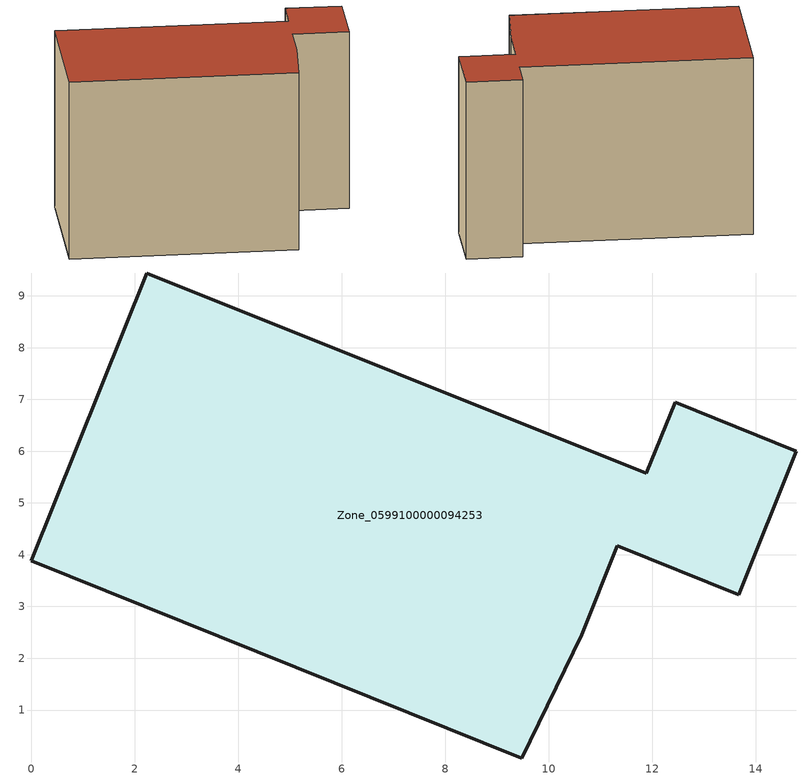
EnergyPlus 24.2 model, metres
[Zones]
Zone_0599100000094253
 floor ground (C_G): 12.45,6.94 14.79,6 13.68,3.23 11.33,4.17 10.64,2.46 9.48,0.07 0,3.88 2.23,9.44 11.89,5.57 z0
 wall outside (C_F): 14.79,6 12.45,6.94 11.89,5.57 2.23,9.44 0,3.88 9.48,0.07 10.64,2.46 11.33,4.17 13.68,3.23 14.79,6 z0:8.46
 roof outside (C_R): 10.64,2.46 11.33,4.17 13.68,3.23 14.79,6 12.45,6.94 11.89,5.57 2.23,9.44 0,3.88 9.48,0.07 z8.46
[BUILDING]
Pand.0599100000094253: North Axis=0; Terrain=City; Loads Convergence Tolerance Value=0.04; Temperature Convergence Tolerance Value=0.4; Solar Distribution=FullExterior; Maximum Number of Warmup Days=25; Minimum Number of Warmup Days=1
[Site:Location]
Rotterdam.The.Hague.AP_ZH_NLD Design_Conditions: Latitude=51.96; Longitude=4.45; Time Zone=1; Elevation=-4.5
[SITE:GROUNDTEMPERATURE:BUILDINGSURFACE]
18, 18, 18, 18, 18, 18, 18, 18, 18, 18, 18, 18
[MATERIAL] Thermal Absorptance=0.9; Solar Absorptance=0.7; Visible Absorptance=0.7
Name | Roughness | Thickness | Conductivity | Density | Specific Heat
G.TI.1975-1991 | MediumSmooth | 0.15 | 0.288461 | 540 | 1210
F.TI.1975-1991 | Rough | 0.3 | 0.230769 | 1920 | 840
R.TI.1975-1991 | MediumRough | 0.2 | 0.153846 | 1500 | 1000
[CONSTRUCTION]
C_G: G.TI.1975-1991
C_F: F.TI.1975-1991
C_R: R.TI.1975-1991
[ZONE]
Zone_0599100000094253: Type=1; Multiplier=1; Ceiling Height=Autocalculate; Volume=Autocalculate; Floor Area=autocalculate; Part of Total Floor Area=Yes
[ZONEINFILTRATION:DESIGNFLOWRATE]
Infil_Zone_0599100000094253: Zone or ZoneList or Space or SpaceList=Zone_0599100000094253; Schedule=AlwaysOn; Design Flow Rate Calculation Method=Flow/Area; Flow Rate per Floor Area=0.003; Constant Term Coefficient=1; Temperature Term Coefficient=0; Velocity Term Coefficient=0; Velocity Squared Term Coefficient=0
[HVACTEMPLATE:ZONE:IDEALLOADSAIRSYSTEM]
Zone_0599100000094253: Maximum Heating Supply Air Temperature=50; Minimum Cooling Supply Air Temperature=13; Maximum Heating Supply Air Humidity Ratio=0.0156; Minimum Cooling Supply Air Humidity Ratio=0.0077; Heating Limit=NoLimit; Cooling Limit=NoLimit; Dehumidification Control Type=ConstantSensibleHeatRatio; Cooling Sensible Heat Ratio=0.7; Dehumidification Setpoint=60; Humidification Control Type=None; Humidification Setpoint=30; Outdoor Air Method=None; Outdoor Air Flow Rate per Person=0.00944; Outdoor Air Flow Rate per Zone Floor Area=0; Outdoor Air Flow Rate per Zone=0; Demand Controlled Ventilation Type=None; Outdoor Air Economizer Type=NoEconomizer; Heat Recovery Type=None; Sensible Heat Recovery Effectiveness=0.7; Latent Heat Recovery Effectiveness=0.65
[ZONECONTROL:THERMOSTAT]
ThermostatControl_Zone_0599100000094253: Zone or ZoneList=Zone_0599100000094253; Control Type Schedule=DualSetpointControlType; Control 1=Thermostat_Zone_0599100000094253; Temperature Difference Between Cutout And Setpoint=0
[THERMOSTATSETPOINT:DUALSETPOINT]
Thermostat_Zone_0599100000094253: Heating Setpoint Temperature Schedule=HeatingSetpoint_Zone_0599100000094253; Cooling Setpoint Temperature Schedule=CoolingSetpoint_Zone_0599100000094253
[SCHEDULE:COMPACT]
HeatingSetpoint_Zone_0599100000094253: Through: 12/31, For: AllDays, Until: 24:00, 21
CoolingSetpoint_Zone_0599100000094253: Through: 12/31, For: AllDays, Until: 24:00, 24
DualSetpointControlType: Through: 12/31, For: AllDays, Until: 24:00, 4
AlwaysOn: Through: 12/31, For: AllDays, Until: 24:00, 1
